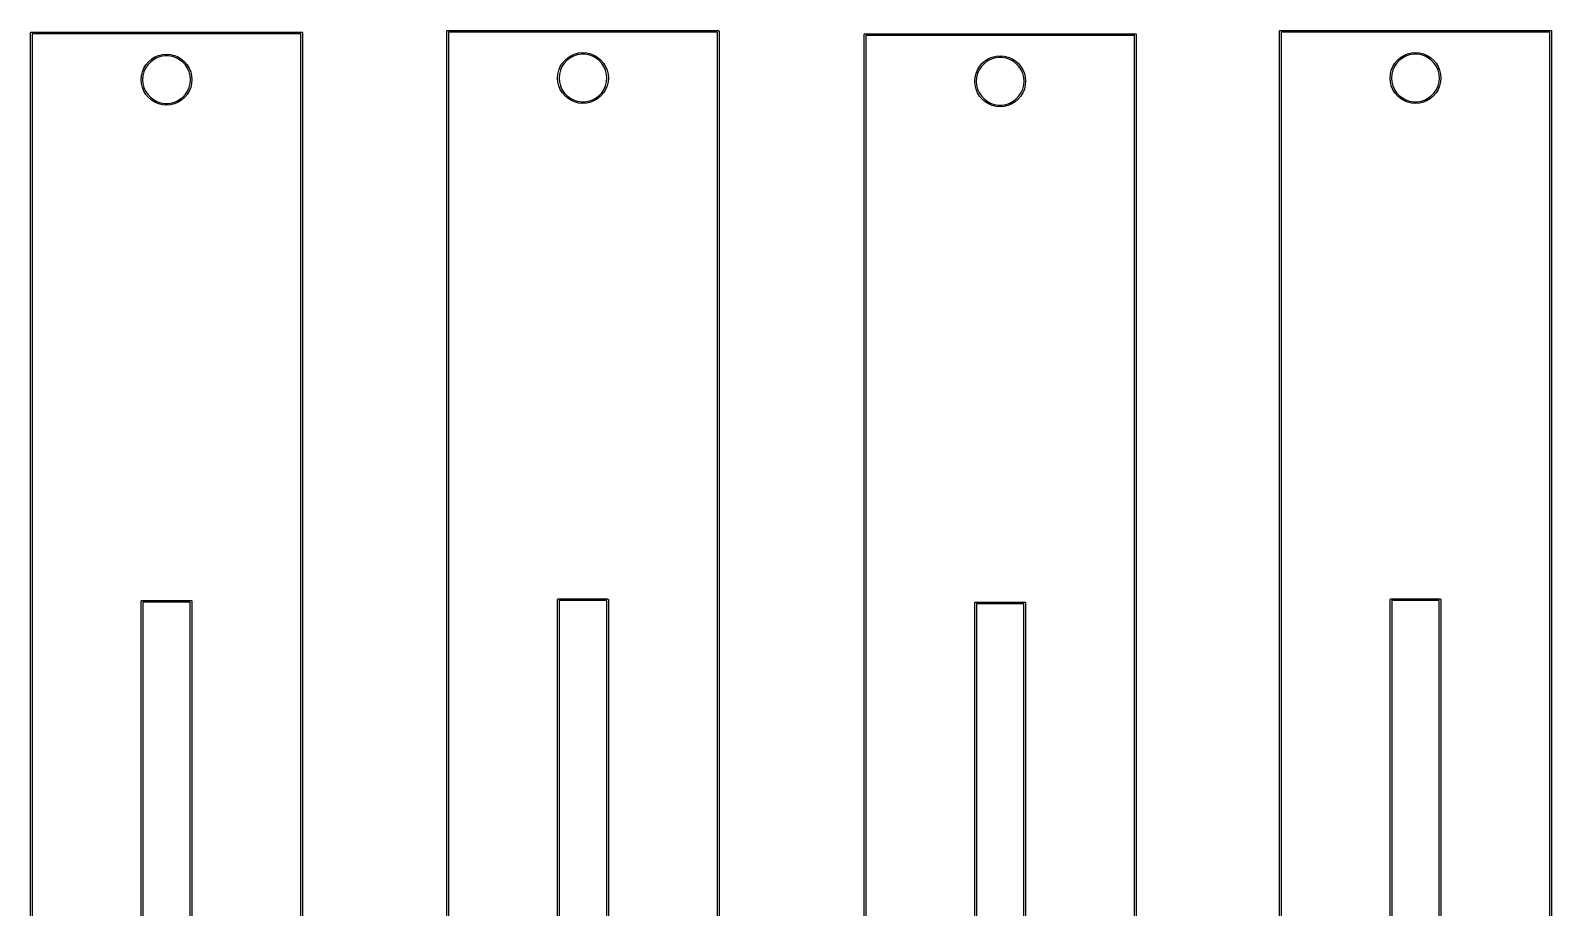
# Model space of a CAD drawing. Extents: x 282 to 374, y -243 to -83.
# Drawn here: x 281.5 to 374.3, y -136 to -82.5 of the extents above; entities that cross this region are included whole.
import ezdxf

# ---------------------------------------------------------------- set-up
doc = ezdxf.new("R2010")
doc.units = 0
doc.layers.add('BLACK', color=7, linetype='CONTINUOUS')

msp = doc.modelspace()

# ---------------------------------------------------------------- linework, layer by layer
at = {"layer": 'BLACK', "linetype": 'CONTINUOUS'}
for p, q in [((306.935, -82.56), (306.938806, -82.540866)), ((306.935, -242.56), (306.935, -82.56)), ((306.938806, -82.540866), (306.965866, -82.513806)), ((306.965866, -82.513806), (306.985, -82.51)), ((306.985, -82.51), (323.485, -82.51)), ((323.485, -82.51), (323.504134, -82.513806)), ((323.504134, -82.513806), (323.531194, -82.540866)), ((323.531194, -82.540866), (323.535, -82.56)), ((323.535, -82.56), (323.535, -220.921421)), ((357.71, -82.56), (357.713806, -82.540866)), ((357.71, -242.56), (357.71, -82.56)), ((357.713806, -82.540866), (357.740866, -82.513806)), ((357.740866, -82.513806), (357.76, -82.51)), ((357.76, -82.51), (374.26, -82.51)), ((374.26, -82.51), (374.279134, -82.513806)), ((374.279134, -82.513806), (374.306194, -82.540866)), ((374.306194, -82.540866), (374.31, -82.56)), ((374.31, -82.56), (374.31, -242.56)), ((281.535, -82.66), (281.538806, -82.640866)), ((281.535, -242.66), (281.535, -82.66)), ((281.538806, -82.640866), (281.565866, -82.613806)), ((281.565866, -82.613806), (281.585, -82.61)), ((281.585, -82.61), (298.085, -82.61)), ((281.635, -82.71), (281.635, -242.61)), ((298.035, -82.71), (281.635, -82.71)), ((298.035, -242.61), (298.035, -82.71)), ((298.085, -82.61), (298.104134, -82.613806)), ((298.104134, -82.613806), (298.131194, -82.640866)), ((298.131194, -82.640866), (298.135, -82.66)), ((298.135, -82.66), (298.135, -242.66)), ((307.035, -82.61), (307.035, -242.51)), ((323.435, -82.61), (307.035, -82.61)), ((323.435, -220.921421), (323.435, -82.61)), ((332.38, -82.76), (332.383806, -82.740866)), ((332.38, -220.921421), (332.38, -82.76)), ((332.383806, -82.740866), (332.410866, -82.713806)), ((332.410866, -82.713806), (332.43, -82.71)), ((332.43, -82.71), (348.93, -82.71)), ((332.48, -82.81), (332.48, -220.921421)), ((348.88, -82.81), (332.48, -82.81)), ((348.88, -242.71), (348.88, -82.81)), ((348.93, -82.71), (348.949134, -82.713806)), ((348.949134, -82.713806), (348.976194, -82.740866)), ((348.976194, -82.740866), (348.98, -82.76)), ((348.98, -82.76), (348.98, -242.76)), ((357.81, -82.61), (357.81, -242.51)), ((374.21, -82.61), (357.81, -82.61)), ((374.21, -242.51), (374.21, -82.61)), ((288.581024, -84.598933), (288.738984, -84.413984)), ((288.738984, -84.413984), (288.923933, -84.256024)), ((289.039207, -84.291949), (288.849576, -84.439545)), ((288.923933, -84.256024), (289.131315, -84.12894)), ((289.250546, -84.177578), (289.039207, -84.291949)), ((289.131315, -84.12894), (289.356024, -84.035862)), ((289.477826, -84.099553), (289.250546, -84.177578)), ((289.356024, -84.035862), (289.592527, -83.979083)), ((289.71485, -84.06), (289.477826, -84.099553)), ((289.592527, -83.979083), (289.835, -83.96)), ((289.95515, -84.06), (289.71485, -84.06)), ((289.835, -83.96), (290.077473, -83.979083)), ((290.192174, -84.099553), (289.95515, -84.06)), ((290.077473, -83.979083), (290.313976, -84.035862)), ((290.419454, -84.177578), (290.192174, -84.099553)), ((290.313976, -84.035862), (290.538685, -84.12894)), ((290.630793, -84.291949), (290.419454, -84.177578)), ((290.538685, -84.12894), (290.746067, -84.256024)), ((290.820424, -84.439545), (290.630793, -84.291949)), ((290.746067, -84.256024), (290.931016, -84.413984)), ((290.931016, -84.413984), (291.088976, -84.598933)), ((313.981024, -84.498933), (314.138984, -84.313984)), ((314.249576, -84.339545), (314.086825, -84.51634)), ((314.138984, -84.313984), (314.323933, -84.156024)), ((314.439207, -84.191949), (314.249576, -84.339545)), ((314.323933, -84.156024), (314.531315, -84.02894)), ((314.650546, -84.077578), (314.439207, -84.191949)), ((314.531315, -84.02894), (314.756024, -83.935862)), ((314.877826, -83.999553), (314.650546, -84.077578)), ((314.756024, -83.935862), (314.992527, -83.879083)), ((315.11485, -83.96), (314.877826, -83.999553)), ((314.992527, -83.879083), (315.235, -83.86)), ((315.35515, -83.96), (315.11485, -83.96)), ((315.235, -83.86), (315.477473, -83.879083)), ((315.592174, -83.999553), (315.35515, -83.96)), ((315.477473, -83.879083), (315.713976, -83.935862)), ((315.819454, -84.077578), (315.592174, -83.999553)), ((315.713976, -83.935862), (315.938685, -84.02894)), ((316.030793, -84.191949), (315.819454, -84.077578)), ((315.938685, -84.02894), (316.146067, -84.156024)), ((316.220424, -84.339545), (316.030793, -84.191949)), ((316.146067, -84.156024), (316.331016, -84.313984)), ((316.383175, -84.51634), (316.220424, -84.339545)), ((316.331016, -84.313984), (316.488976, -84.498933)), ((339.583984, -84.513984), (339.768933, -84.356024)), ((339.884207, -84.391949), (339.694576, -84.539545)), ((339.768933, -84.356024), (339.976315, -84.22894)), ((340.095546, -84.277578), (339.884207, -84.391949)), ((339.976315, -84.22894), (340.201024, -84.135862)), ((340.322826, -84.199553), (340.095546, -84.277578)), ((340.201024, -84.135862), (340.437527, -84.079083)), ((340.55985, -84.16), (340.322826, -84.199553)), ((340.437527, -84.079083), (340.68, -84.06)), ((340.80015, -84.16), (340.55985, -84.16)), ((340.68, -84.06), (340.922473, -84.079083)), ((341.037174, -84.199553), (340.80015, -84.16)), ((340.922473, -84.079083), (341.158976, -84.135862)), ((341.264454, -84.277578), (341.037174, -84.199553)), ((341.158976, -84.135862), (341.383685, -84.22894)), ((341.475793, -84.391949), (341.264454, -84.277578)), ((341.383685, -84.22894), (341.591067, -84.356024)), ((341.665424, -84.539545), (341.475793, -84.391949)), ((341.591067, -84.356024), (341.776016, -84.513984)), ((364.756024, -84.498933), (364.913984, -84.313984)), ((365.024576, -84.339545), (364.861825, -84.51634)), ((364.913984, -84.313984), (365.098933, -84.156024)), ((365.214207, -84.191949), (365.024576, -84.339545)), ((365.098933, -84.156024), (365.306315, -84.02894)), ((365.425546, -84.077578), (365.214207, -84.191949)), ((365.306315, -84.02894), (365.531024, -83.935862)), ((365.652826, -83.999553), (365.425546, -84.077578)), ((365.531024, -83.935862), (365.767527, -83.879083)), ((365.88985, -83.96), (365.652826, -83.999553)), ((365.767527, -83.879083), (366.01, -83.86)), ((366.13015, -83.96), (365.88985, -83.96)), ((366.01, -83.86), (366.252473, -83.879083)), ((366.367174, -83.999553), (366.13015, -83.96)), ((366.252473, -83.879083), (366.488976, -83.935862)), ((366.594454, -84.077578), (366.367174, -83.999553)), ((366.488976, -83.935862), (366.713685, -84.02894)), ((366.805793, -84.191949), (366.594454, -84.077578)), ((366.713685, -84.02894), (366.921067, -84.156024)), ((366.995424, -84.339545), (366.805793, -84.191949)), ((366.921067, -84.156024), (367.106016, -84.313984)), ((367.158175, -84.51634), (366.995424, -84.339545)), ((367.106016, -84.313984), (367.263976, -84.498933)), ((288.285, -85.51), (288.304083, -85.267527)), ((288.304083, -85.267527), (288.360862, -85.031024)), ((288.360862, -85.031024), (288.45394, -84.806315)), ((288.399875, -85.27052), (288.380031, -85.51)), ((288.458865, -85.037572), (288.399875, -85.27052)), ((288.45394, -84.806315), (288.581024, -84.598933)), ((288.555393, -84.817511), (288.458865, -85.037572)), ((288.686825, -84.61634), (288.555393, -84.817511)), ((288.849576, -84.439545), (288.686825, -84.61634)), ((290.983175, -84.61634), (290.820424, -84.439545)), ((291.114607, -84.817511), (290.983175, -84.61634)), ((291.088976, -84.598933), (291.21606, -84.806315)), ((291.211135, -85.037572), (291.114607, -84.817511)), ((291.270125, -85.27052), (291.211135, -85.037572)), ((291.21606, -84.806315), (291.309138, -85.031024)), ((291.289969, -85.51), (291.270125, -85.27052)), ((291.309138, -85.031024), (291.365917, -85.267527)), ((291.365917, -85.267527), (291.385, -85.51)), ((313.685, -85.41), (313.704083, -85.167527)), ((313.704083, -85.167527), (313.760862, -84.931024)), ((313.760862, -84.931024), (313.85394, -84.706315)), ((313.799875, -85.17052), (313.780031, -85.41)), ((313.858865, -84.937572), (313.799875, -85.17052)), ((313.85394, -84.706315), (313.981024, -84.498933)), ((313.955393, -84.717511), (313.858865, -84.937572)), ((314.086825, -84.51634), (313.955393, -84.717511)), ((316.514607, -84.717511), (316.383175, -84.51634)), ((316.488976, -84.498933), (316.61606, -84.706315)), ((316.611135, -84.937572), (316.514607, -84.717511)), ((316.670125, -85.17052), (316.611135, -84.937572)), ((316.61606, -84.706315), (316.709138, -84.931024)), ((316.689969, -85.41), (316.670125, -85.17052)), ((316.709138, -84.931024), (316.765917, -85.167527)), ((316.765917, -85.167527), (316.785, -85.41)), ((339.149083, -85.367527), (339.205862, -85.131024)), ((339.205862, -85.131024), (339.29894, -84.906315)), ((339.303865, -85.137572), (339.244875, -85.37052)), ((339.29894, -84.906315), (339.426024, -84.698933)), ((339.400393, -84.917511), (339.303865, -85.137572)), ((339.531825, -84.71634), (339.400393, -84.917511)), ((339.426024, -84.698933), (339.583984, -84.513984)), ((339.694576, -84.539545), (339.531825, -84.71634)), ((341.828175, -84.71634), (341.665424, -84.539545)), ((341.776016, -84.513984), (341.933976, -84.698933)), ((341.959607, -84.917511), (341.828175, -84.71634)), ((341.933976, -84.698933), (342.06106, -84.906315)), ((342.056135, -85.137572), (341.959607, -84.917511)), ((342.115125, -85.37052), (342.056135, -85.137572)), ((342.06106, -84.906315), (342.154138, -85.131024)), ((342.154138, -85.131024), (342.210917, -85.367527)), ((364.46, -85.41), (364.479083, -85.167527)), ((364.479083, -85.167527), (364.535862, -84.931024)), ((364.535862, -84.931024), (364.62894, -84.706315)), ((364.574875, -85.17052), (364.555031, -85.41)), ((364.633865, -84.937572), (364.574875, -85.17052)), ((364.62894, -84.706315), (364.756024, -84.498933)), ((364.730393, -84.717511), (364.633865, -84.937572)), ((364.861825, -84.51634), (364.730393, -84.717511)), ((367.289607, -84.717511), (367.158175, -84.51634)), ((367.263976, -84.498933), (367.39106, -84.706315)), ((367.386135, -84.937572), (367.289607, -84.717511)), ((367.445125, -85.17052), (367.386135, -84.937572)), ((367.39106, -84.706315), (367.484138, -84.931024)), ((367.464969, -85.41), (367.445125, -85.17052)), ((367.484138, -84.931024), (367.540917, -85.167527)), ((367.540917, -85.167527), (367.56, -85.41)), ((288.304083, -85.752473), (288.285, -85.51)), ((288.360862, -85.988976), (288.304083, -85.752473)), ((288.45394, -86.213685), (288.360862, -85.988976)), ((288.380031, -85.51), (288.399875, -85.74948)), ((288.399875, -85.74948), (288.458865, -85.982428)), ((288.581024, -86.421067), (288.45394, -86.213685)), ((288.458865, -85.982428), (288.555393, -86.202489)), ((288.555393, -86.202489), (288.686825, -86.40366)), ((290.983175, -86.40366), (291.114607, -86.202489)), ((291.21606, -86.213685), (291.088976, -86.421067)), ((291.114607, -86.202489), (291.211135, -85.982428)), ((291.211135, -85.982428), (291.270125, -85.74948)), ((291.309138, -85.988976), (291.21606, -86.213685)), ((291.270125, -85.74948), (291.289969, -85.51)), ((291.365917, -85.752473), (291.309138, -85.988976)), ((291.385, -85.51), (291.365917, -85.752473)), ((313.704083, -85.652473), (313.685, -85.41)), ((313.760862, -85.888976), (313.704083, -85.652473)), ((313.85394, -86.113685), (313.760862, -85.888976)), ((313.780031, -85.41), (313.799875, -85.64948)), ((313.799875, -85.64948), (313.858865, -85.882428)), ((313.981024, -86.321067), (313.85394, -86.113685)), ((313.858865, -85.882428), (313.955393, -86.102489)), ((313.955393, -86.102489), (314.086825, -86.30366)), ((316.383175, -86.30366), (316.514607, -86.102489)), ((316.61606, -86.113685), (316.488976, -86.321067)), ((316.514607, -86.102489), (316.611135, -85.882428)), ((316.611135, -85.882428), (316.670125, -85.64948)), ((316.709138, -85.888976), (316.61606, -86.113685)), ((316.670125, -85.64948), (316.689969, -85.41)), ((316.765917, -85.652473), (316.709138, -85.888976)), ((316.785, -85.41), (316.765917, -85.652473)), ((339.13, -85.61), (339.149083, -85.367527)), ((339.149083, -85.852473), (339.13, -85.61)), ((339.205862, -86.088976), (339.149083, -85.852473)), ((339.29894, -86.313685), (339.205862, -86.088976)), ((339.244875, -85.37052), (339.225031, -85.61)), ((339.225031, -85.61), (339.244875, -85.84948)), ((339.244875, -85.84948), (339.303865, -86.082428)), ((339.303865, -86.082428), (339.400393, -86.302489)), ((341.959607, -86.302489), (342.056135, -86.082428)), ((342.056135, -86.082428), (342.115125, -85.84948)), ((342.154138, -86.088976), (342.06106, -86.313685)), ((342.134969, -85.61), (342.115125, -85.37052)), ((342.115125, -85.84948), (342.134969, -85.61)), ((342.210917, -85.852473), (342.154138, -86.088976)), ((342.210917, -85.367527), (342.23, -85.61)), ((342.23, -85.61), (342.210917, -85.852473)), ((364.479083, -85.652473), (364.46, -85.41)), ((364.535862, -85.888976), (364.479083, -85.652473)), ((364.62894, -86.113685), (364.535862, -85.888976)), ((364.555031, -85.41), (364.574875, -85.64948)), ((364.574875, -85.64948), (364.633865, -85.882428)), ((364.756024, -86.321067), (364.62894, -86.113685)), ((364.633865, -85.882428), (364.730393, -86.102489)), ((364.730393, -86.102489), (364.861825, -86.30366)), ((367.158175, -86.30366), (367.289607, -86.102489)), ((367.39106, -86.113685), (367.263976, -86.321067)), ((367.289607, -86.102489), (367.386135, -85.882428)), ((367.386135, -85.882428), (367.445125, -85.64948)), ((367.484138, -85.888976), (367.39106, -86.113685)), ((367.445125, -85.64948), (367.464969, -85.41)), ((367.540917, -85.652473), (367.484138, -85.888976)), ((367.56, -85.41), (367.540917, -85.652473)), ((288.738984, -86.606016), (288.581024, -86.421067)), ((288.686825, -86.40366), (288.849576, -86.580455)), ((288.923933, -86.763976), (288.738984, -86.606016)), ((288.849576, -86.580455), (289.039207, -86.728051)), ((289.131315, -86.89106), (288.923933, -86.763976)), ((289.039207, -86.728051), (289.250546, -86.842422)), ((289.356024, -86.984138), (289.131315, -86.89106)), ((289.250546, -86.842422), (289.477826, -86.920447)), ((289.592527, -87.040917), (289.356024, -86.984138)), ((289.477826, -86.920447), (289.71485, -86.96)), ((289.835, -87.06), (289.592527, -87.040917)), ((289.71485, -86.96), (289.95515, -86.96)), ((290.077473, -87.040917), (289.835, -87.06)), ((289.95515, -86.96), (290.192174, -86.920447)), ((290.313976, -86.984138), (290.077473, -87.040917)), ((290.192174, -86.920447), (290.419454, -86.842422)), ((290.538685, -86.89106), (290.313976, -86.984138)), ((290.419454, -86.842422), (290.630793, -86.728051)), ((290.746067, -86.763976), (290.538685, -86.89106)), ((290.630793, -86.728051), (290.820424, -86.580455)), ((290.931016, -86.606016), (290.746067, -86.763976)), ((290.820424, -86.580455), (290.983175, -86.40366)), ((291.088976, -86.421067), (290.931016, -86.606016)), ((314.138984, -86.506016), (313.981024, -86.321067)), ((314.086825, -86.30366), (314.249576, -86.480455)), ((314.323933, -86.663976), (314.138984, -86.506016)), ((314.249576, -86.480455), (314.439207, -86.628051)), ((314.531315, -86.79106), (314.323933, -86.663976)), ((314.439207, -86.628051), (314.650546, -86.742422)), ((314.756024, -86.884138), (314.531315, -86.79106)), ((314.650546, -86.742422), (314.877826, -86.820447)), ((314.992527, -86.940917), (314.756024, -86.884138)), ((314.877826, -86.820447), (315.11485, -86.86)), ((315.235, -86.96), (314.992527, -86.940917)), ((315.11485, -86.86), (315.35515, -86.86)), ((315.477473, -86.940917), (315.235, -86.96)), ((315.35515, -86.86), (315.592174, -86.820447)), ((315.713976, -86.884138), (315.477473, -86.940917)), ((315.592174, -86.820447), (315.819454, -86.742422)), ((315.938685, -86.79106), (315.713976, -86.884138)), ((315.819454, -86.742422), (316.030793, -86.628051)), ((316.146067, -86.663976), (315.938685, -86.79106)), ((316.030793, -86.628051), (316.220424, -86.480455)), ((316.331016, -86.506016), (316.146067, -86.663976)), ((316.220424, -86.480455), (316.383175, -86.30366)), ((316.488976, -86.321067), (316.331016, -86.506016)), ((339.426024, -86.521067), (339.29894, -86.313685)), ((339.400393, -86.302489), (339.531825, -86.50366)), ((339.583984, -86.706016), (339.426024, -86.521067)), ((339.531825, -86.50366), (339.694576, -86.680455)), ((339.768933, -86.863976), (339.583984, -86.706016)), ((339.694576, -86.680455), (339.884207, -86.828051)), ((339.976315, -86.99106), (339.768933, -86.863976)), ((339.884207, -86.828051), (340.095546, -86.942422)), ((340.201024, -87.084138), (339.976315, -86.99106)), ((340.095546, -86.942422), (340.322826, -87.020447)), ((340.437527, -87.140917), (340.201024, -87.084138)), ((340.322826, -87.020447), (340.55985, -87.06)), ((340.68, -87.16), (340.437527, -87.140917)), ((340.55985, -87.06), (340.80015, -87.06)), ((340.922473, -87.140917), (340.68, -87.16)), ((340.80015, -87.06), (341.037174, -87.020447)), ((341.158976, -87.084138), (340.922473, -87.140917)), ((341.037174, -87.020447), (341.264454, -86.942422)), ((341.383685, -86.99106), (341.158976, -87.084138)), ((341.264454, -86.942422), (341.475793, -86.828051)), ((341.591067, -86.863976), (341.383685, -86.99106)), ((341.475793, -86.828051), (341.665424, -86.680455)), ((341.776016, -86.706016), (341.591067, -86.863976)), ((341.665424, -86.680455), (341.828175, -86.50366)), ((341.933976, -86.521067), (341.776016, -86.706016)), ((341.828175, -86.50366), (341.959607, -86.302489)), ((342.06106, -86.313685), (341.933976, -86.521067)), ((364.913984, -86.506016), (364.756024, -86.321067)), ((364.861825, -86.30366), (365.024576, -86.480455)), ((365.098933, -86.663976), (364.913984, -86.506016)), ((365.024576, -86.480455), (365.214207, -86.628051)), ((365.306315, -86.79106), (365.098933, -86.663976)), ((365.214207, -86.628051), (365.425546, -86.742422)), ((365.531024, -86.884138), (365.306315, -86.79106)), ((365.425546, -86.742422), (365.652826, -86.820447)), ((365.767527, -86.940917), (365.531024, -86.884138)), ((365.652826, -86.820447), (365.88985, -86.86)), ((366.01, -86.96), (365.767527, -86.940917)), ((365.88985, -86.86), (366.13015, -86.86)), ((366.252473, -86.940917), (366.01, -86.96)), ((366.13015, -86.86), (366.367174, -86.820447)), ((366.488976, -86.884138), (366.252473, -86.940917)), ((366.367174, -86.820447), (366.594454, -86.742422)), ((366.713685, -86.79106), (366.488976, -86.884138)), ((366.594454, -86.742422), (366.805793, -86.628051)), ((366.921067, -86.663976), (366.713685, -86.79106)), ((366.805793, -86.628051), (366.995424, -86.480455)), ((367.106016, -86.506016), (366.921067, -86.663976)), ((366.995424, -86.480455), (367.158175, -86.30366)), ((367.263976, -86.321067), (367.106016, -86.506016)), ((288.285, -117.31), (288.288806, -117.290866)), ((288.285, -227.31), (288.285, -117.31)), ((288.288806, -117.290866), (288.315866, -117.263806)), ((288.315866, -117.263806), (288.335, -117.26)), ((288.335, -117.26), (291.335, -117.26)), ((288.385, -117.36), (288.385, -227.26)), ((291.285, -117.36), (288.385, -117.36)), ((291.285, -227.26), (291.285, -117.36)), ((291.335, -117.26), (291.354134, -117.263806)), ((291.354134, -117.263806), (291.381194, -117.290866)), ((291.381194, -117.290866), (291.385, -117.31)), ((291.385, -117.31), (291.385, -227.31)), ((313.685, -117.21), (313.688806, -117.190866)), ((313.685, -220.921421), (313.685, -117.21)), ((313.688806, -117.190866), (313.715866, -117.163806)), ((313.715866, -117.163806), (313.735, -117.16)), ((313.735, -117.16), (316.735, -117.16)), ((313.785, -117.26), (313.785, -220.921421)), ((316.685, -117.26), (313.785, -117.26)), ((316.685, -220.921421), (316.685, -117.26)), ((316.735, -117.16), (316.754134, -117.163806)), ((316.754134, -117.163806), (316.781194, -117.190866)), ((316.781194, -117.190866), (316.785, -117.21)), ((316.785, -117.21), (316.785, -220.921421)), ((339.13, -117.41), (339.133806, -117.390866)), ((339.13, -220.921421), (339.13, -117.41)), ((339.133806, -117.390866), (339.160866, -117.363806)), ((339.160866, -117.363806), (339.18, -117.36)), ((339.18, -117.36), (342.18, -117.36)), ((339.23, -117.46), (339.23, -220.921421)), ((342.13, -117.46), (339.23, -117.46)), ((342.13, -220.921421), (342.13, -117.46)), ((342.18, -117.36), (342.199134, -117.363806)), ((342.199134, -117.363806), (342.226194, -117.390866)), ((342.226194, -117.390866), (342.23, -117.41)), ((342.23, -117.41), (342.23, -220.921421)), ((364.46, -117.21), (364.463806, -117.190866)), ((364.46, -227.21), (364.46, -117.21)), ((364.463806, -117.190866), (364.490866, -117.163806)), ((364.490866, -117.163806), (364.51, -117.16)), ((364.51, -117.16), (367.51, -117.16)), ((364.56, -117.26), (364.56, -227.16)), ((367.46, -117.26), (364.56, -117.26)), ((367.46, -227.16), (367.46, -117.26)), ((367.51, -117.16), (367.529134, -117.163806)), ((367.529134, -117.163806), (367.556194, -117.190866)), ((367.556194, -117.190866), (367.56, -117.21)), ((367.56, -117.21), (367.56, -227.21))]:
    msp.add_line(p, q, dxfattribs=at)

doc.saveas('drawing.dxf')
